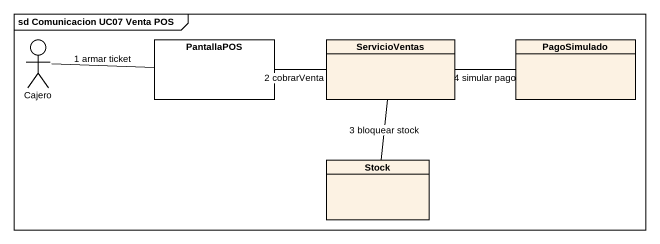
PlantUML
@startuml
mainframe sd Comunicacion UC07 Venta POS
allowmixing
hide circle
hide empty members
actor Cajero
rectangle PantallaPOS
class ServicioVentas
class PagoSimulado
class Stock
Cajero -right- PantallaPOS : 1 armar ticket
PantallaPOS -right- ServicioVentas : 2 cobrarVenta
ServicioVentas -right- PagoSimulado : 4 simular pago
ServicioVentas -- Stock : 3 bloquear stock
@enduml
